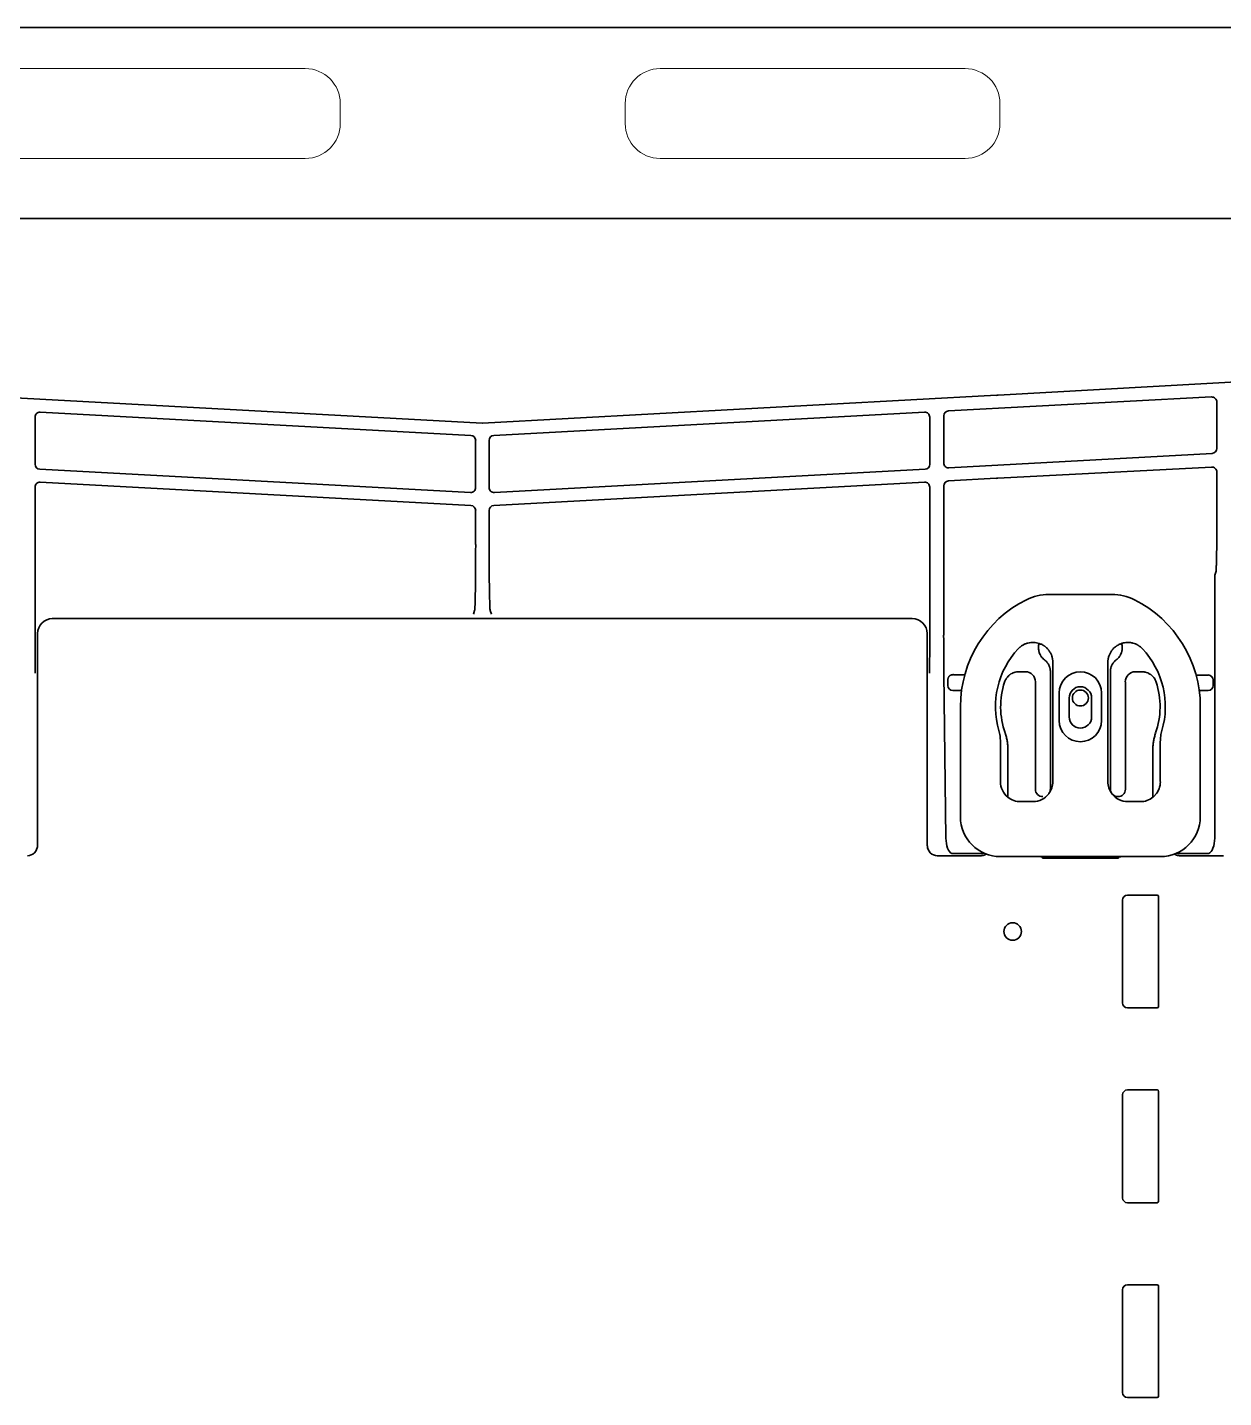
# Model space of a CAD drawing. Extents: x 5997 to 10491, y -672 to 3388.
# Drawn here: x 8712 to 8951.4, y 3055.2 to 3329.5 of the extents above; entities that cross this region are included whole.
import ezdxf

# ---------------------------------------------------------------- set-up
doc = ezdxf.new("R2010")
doc.units = 0
doc.header["$LTSCALE"] = 5
doc.layers.get('0').update_dxf_attribs({"linetype": 'CONTINUOUS', "lineweight": 0})
doc.layers.add('1', color=7, linetype='CONTINUOUS', true_color=0xffffff)

msp = doc.modelspace()

# ---------------------------------------------------------------- linework, layer by layer
for p, q in [((8767.64, 3321.28), (8706.64, 3321.28)), ((8899.64, 3321.28), (8838.64, 3321.28)), ((8774.64, 3310.28), (8774.64, 3314.28)), ((8831.64, 3314.28), (8831.64, 3310.28)), ((8906.64, 3310.28), (8906.64, 3314.28)), ((8706.64, 3303.28), (8767.64, 3303.28)), ((8838.64, 3303.28), (8899.64, 3303.28))]:
    msp.add_line(p, q)
for centre, start, end in [((8767.64, 3314.28), 0, 90), ((8838.64, 3314.28), 90, 180), ((8899.64, 3314.28), 0, 90), ((8767.64, 3310.28), 270, 0), ((8838.64, 3310.28), 180, 270), ((8899.64, 3310.28), 270, 0)]:
    msp.add_arc(centre, 7, start, end)
at = {"layer": '1', "color": 7, "linetype": 'Continuous', "lineweight": 35}
for p, q in [((9230.14, 3329.53), (8376.14, 3329.53)), ((9178.12, 3291.28), (8428.03, 3291.28)), ((9190.67, 3271.74), (8906.29, 3255.89)), ((8700.19, 3255.87), (8803.03, 3250.3)), ((8905.96, 3255.87), (8803.12, 3250.3)), ((8896.31, 3252.76), (8948.97, 3255.54)), ((8950.03, 3254.54), (8950.03, 3245.25)), ((8713.57, 3251.51), (8713.57, 3242.07)), ((8800.78, 3247.84), (8714.62, 3252.51)), ((8805.36, 3247.84), (8891.53, 3252.51)), ((8892.58, 3251.51), (8892.58, 3242.07)), ((8895.37, 3242.33), (8895.37, 3251.76)), ((8801.73, 3237.4), (8801.73, 3246.84)), ((8804.42, 3237.4), (8804.42, 3246.84)), ((8949.08, 3244.25), (8896.42, 3241.33)), ((8714.51, 3241.07), (8800.68, 3236.4)), ((8891.64, 3241.07), (8805.47, 3236.4)), ((8906.21, 3239.27), (8948.97, 3241.52)), ((8950.03, 3240.52), (8950.03, 3230.13)), ((8713.57, 3237.49), (8713.57, 3207.87)), ((8800.78, 3233.82), (8714.62, 3238.49)), ((8805.36, 3233.82), (8891.53, 3238.49)), ((8892.58, 3237.49), (8892.58, 3207.87)), ((8895.37, 3237.74), (8895.37, 3207.87)), ((8896.31, 3238.74), (8905.88, 3239.26)), ((8801.73, 3226), (8801.73, 3232.82)), ((8804.42, 3226), (8804.42, 3232.82)), ((8949.87, 3220.64), (8949.6, 3219.84)), ((8949.6, 3219.84), (8949.6, 3167.22)), ((8916.42, 3216.03), (8929.03, 3216.03)), ((8801.27, 3212.05), (8801.51, 3212.77)), ((8804.88, 3212.05), (8804.64, 3212.77)), ((8889.08, 3211.17), (8716.97, 3211.17)), ((8889.08, 3211.17), (8889.08, 3211.17)), ((8714.07, 3165.78), (8714.07, 3208.17)), ((8892.08, 3165.78), (8892.08, 3208.17)), ((8917.22, 3178.53), (8917.22, 3202.4)), ((8928.22, 3202.4), (8928.22, 3178.53)), ((8895.41, 3200.27), (8895.81, 3167.22)), ((8896.22, 3197.77), (8896.22, 3198.99)), ((8897.31, 3199.95), (8899.6, 3199.95)), ((8899.58, 3199.88), (8899.58, 3199.88)), ((8911.72, 3200.53), (8910.4, 3200.53)), ((8913.72, 3177.03), (8913.72, 3198.53)), ((8916.72, 3200.53), (8916.72, 3177.03)), ((8928.72, 3177.03), (8928.72, 3200.53)), ((8931.72, 3198.53), (8931.72, 3177.03)), ((8935.04, 3200.53), (8933.72, 3200.53)), ((8945.87, 3199.88), (8948.28, 3199.88)), ((8945.87, 3199.88), (8945.87, 3199.88)), ((8948.28, 3199.88), (8948.28, 3199.88)), ((8949.28, 3198.88), (8949.28, 3198.88)), ((8949.28, 3197.77), (8949.28, 3198.88)), ((8898.94, 3196.77), (8897.22, 3196.77)), ((8897.22, 3196.77), (8897.22, 3196.77)), ((8918.47, 3196.28), (8918.47, 3190.78)), ((8926.97, 3190.78), (8926.97, 3196.28)), ((8948.28, 3196.77), (8946.5, 3196.77)), ((8948.28, 3196.77), (8948.28, 3196.77)), ((8949.28, 3197.77), (8949.28, 3197.77)), ((8898.72, 3171.53), (8898.72, 3193.53)), ((8920.47, 3195.28), (8920.47, 3191.48)), ((8924.97, 3191.48), (8924.97, 3195.28)), ((8946.72, 3193.53), (8946.72, 3171.53)), ((8918.47, 3190.78), (8918.46, 3190.78)), ((8906.72, 3186.53), (8906.72, 3178.53)), ((8908.22, 3184.97), (8908.22, 3175.4)), ((8937.22, 3175.4), (8937.22, 3184.97)), ((8938.72, 3178.53), (8938.72, 3186.53)), ((8910.72, 3174.53), (8913.22, 3174.53)), ((8932.22, 3174.53), (8934.72, 3174.53)), ((8713.96, 3165.14), (8713.93, 3165.05)), ((8892.18, 3165.14), (8892.21, 3165.05)), ((8894.1, 3163.71), (8902.78, 3163.71)), ((8897.31, 3164.12), (8902.78, 3164.12)), ((8938.72, 3163.53), (8906.72, 3163.53)), ((8914.74, 3163.53), (8915.22, 3163.33)), ((8915.12, 3163.23), (8915.12, 3163.37)), ((8930.32, 3163.23), (8915.12, 3163.23)), ((8915.22, 3163.33), (8930.22, 3163.33)), ((8930.22, 3163.33), (8930.63, 3163.49)), ((8930.32, 3163.37), (8930.32, 3163.23)), ((8942.66, 3163.71), (8942.91, 3163.71)), ((8942.67, 3164.12), (8948.1, 3164.12)), ((8942.91, 3163.71), (8951.38, 3163.71)), ((8931.17, 3134.23), (8931.17, 3154.83)), ((8932.17, 3155.83), (8938.07, 3155.83)), ((8938.37, 3155.53), (8938.37, 3133.53)), ((8938.07, 3133.23), (8932.17, 3133.23)), ((8932.17, 3116.83), (8938.07, 3116.83)), ((8938.37, 3116.53), (8938.37, 3094.53)), ((8931.17, 3095.23), (8931.17, 3115.83)), ((8938.07, 3094.23), (8932.17, 3094.23)), ((8932.17, 3077.83), (8938.07, 3077.83)), ((8931.17, 3056.23), (8931.17, 3076.83)), ((8938.37, 3077.53), (8938.37, 3055.53)), ((8938.07, 3055.23), (8932.17, 3055.23))]:
    msp.add_line(p, q, dxfattribs=at)
msp.add_circle((8922.72, 3195.28), 1.6, dxfattribs=at)
for centre, radius, start, end in [((8922.72, 3193.53), 24, 116.7655, 180), ((8916.42, 3206.03), 10, 90, 116.7655), ((8929.03, 3206.03), 10, 63.2345, 90), ((8922.72, 3193.53), 24, 0, 63.2345), ((8922.72, 3193.53), 17, 136.9472, 196.2606), ((8922.72, 3193.53), 17, 343.7394, 43.0512), ((8922.72, 3193.53), 15.95, 162.0029, 199.2463), ((8922.72, 3196.28), 4.25, 0, 180), ((8922.72, 3193.53), 15.95, 340.7537, 17.9971), ((8922.72, 3195.28), 2.25, 0, 180), ((8922.72, 3190.78), 4.25, 180, 0), ((8922.72, 3191.48), 2.25, 180, 0), ((8906.72, 3171.53), 8, 180, 270), ((8938.72, 3171.53), 8, 270, 0), ((8932.17, 3154.83), 1, 90, 180), ((8938.07, 3155.53), 0.3, 0, 90), ((8909.17, 3148.53), 1.75, 0, 180), ((8909.17, 3148.53), 1.75, 180, 0), ((8932.17, 3134.23), 1, 180, 270), ((8938.07, 3133.53), 0.3, 270, 0), ((8932.17, 3115.83), 1, 90, 180), ((8938.07, 3116.53), 0.3, 0, 90), ((8932.17, 3095.23), 1, 180, 270), ((8938.07, 3094.53), 0.3, 270, 0), ((8932.17, 3076.83), 1, 90, 180), ((8938.07, 3077.53), 0.3, 0, 90), ((8932.17, 3056.23), 1, 180, 270), ((8938.07, 3055.53), 0.3, 270, 0)]:
    msp.add_arc(centre, radius, start, end, dxfattribs=at)
for centre, major_axis, ratio, start_param, end_param in [((8905.96, 3256.43), (-10.7, -0.58), 0.052331, 1.567956, 1.598621), ((8949.03, 3254.54), (0.829, -0.56), 0.999069, 0.594221, 2.218099), ((8891.58, 3251.5), (-0.312, -0.954), 0.996071, 1.887026, 3.510904), ((8896.37, 3251.76), (-0.947, -0.321), 0.99941, 4.440303, 5.956188), ((8805.42, 3246.84), (0.322, -0.951), 0.996317, 2.869507, 4.385391), ((8949.03, 3245.25), (-0.821, -0.571), 0.999112, 1.017308, 2.533193), ((8896.37, 3242.33), (-0.312, -0.954), 0.996071, 5.028618, 6.652497), ((8891.58, 3242.07), (0.322, -0.951), 0.996317, 6.011099, 7.526984), ((8949.03, 3240.52), (0.829, -0.56), 0.999069, 0.594221, 2.218099), ((8805.42, 3237.4), (-0.312, -0.954), 0.996071, 5.028618, 6.652497), ((8891.58, 3237.48), (-0.312, -0.954), 0.996071, 1.887026, 3.510904), ((8896.37, 3237.74), (-0.947, -0.321), 0.99941, 4.440303, 5.956188), ((8905.88, 3238.69), (-10.7, -0.58), 0.052331, 4.678883, 4.709548), ((8805.42, 3232.82), (0.322, -0.951), 0.996317, 2.869507, 4.385391), ((8804.65, 3226), (0, -13.25), 0.017455, 4.712389, 6.230825), ((8889.08, 3208.16), (-0.95, -2.85), 0.997466, 1.89276, 3.462643), ((8892.35, 3207.87), (0, -13.25), 0.017455, 0.959931, 1.570796), ((8895.6, 3207.87), (0, -13.25), 0.017455, 4.712389, 5.323254), ((8897.31, 3200.05), (-1.9, 0), 0.052408, 1.523874, 1.570796), ((8911.72, 3198.52), (-1.42, -1.42), 0.998783, 2.356803, 3.926382), ((8933.72, 3198.52), (1.42, -1.42), 0.998783, 2.356803, 3.926382), ((8948.27, 3198.88), (-0.713, -0.713), 0.991846, 2.357564, 3.925621), ((8897.22, 3197.78), (0, -1), 0.995902, 4.712389, 6.283185), ((8948.27, 3197.78), (0.713, -0.713), 0.991846, 5.499157, 7.067214), ((8910.72, 3178.53), (2.83, 2.83), 0.999695, 2.356347, 3.251938), ((8915.22, 3177.03), (1.06, 1.06), 0.998783, 2.356803, 3.926991), ((8913.22, 3178.53), (-2.83, 2.83), 0.999695, 3.290549, 3.926839), ((8915.22, 3177.03), (-1.06, 1.06), 0.998783, 3.302332, 3.926382), ((8932.22, 3178.53), (2.83, 2.83), 0.999695, 2.356347, 2.992639), ((8930.22, 3177.03), (1.06, 1.06), 0.998783, 2.356803, 2.980862), ((8930.22, 3177.03), (-1.06, 1.06), 0.998783, 2.356195, 3.926382), ((8934.72, 3178.53), (-2.83, 2.83), 0.999695, 3.197702, 3.926839), ((8910.72, 3178.53), (2.83, 2.83), 0.999695, 3.251938, 3.926839), ((8930.22, 3177.03), (1.06, 1.06), 0.998783, 3.018958, 3.926991), ((8932.22, 3178.53), (2.83, 2.83), 0.999695, 3.006925, 3.926839), ((8934.72, 3178.53), (-2.83, 2.83), 0.999695, 2.356347, 3.031247), ((8894.08, 3165.78), (0.63, -1.9), 0.999999, 4.390425, 4.712405), ((8894.12, 3165.67), (-1.98, -0.31), 0.977026, 6.12307, 7.694216), ((8897.31, 3167.28), (0, -3.21), 0.466805, 4.729842, 6.08457), ((8948.1, 3167.28), (0, -3.21), 0.466805, 0.198616, 1.553343), ((8902.78, 3165.71), (-1.49, -1.34), 0.998167, 1.277273, 1.427042), ((8942.67, 3165.71), (1.49, -1.34), 0.998167, 4.856139, 5.005887)]:
    msp.add_ellipse(centre, major_axis=major_axis, ratio=ratio, start_param=start_param, end_param=end_param, dxfattribs=at)
at = {"layer": '1', "color": 7, "linetype": 'Continuous', "lineweight": 35, "extrusion": (0, 0, -1)}
for centre, major_axis, ratio, start_param, end_param in [((8714.57, 3251.5), (0.312, -0.954), 0.996071, 1.887026, 3.510904), ((8800.73, 3246.84), (-0.322, -0.951), 0.996317, 2.869507, 4.385391), ((8714.57, 3242.07), (-0.322, -0.951), 0.996317, 6.011099, 7.526984), ((8714.57, 3237.48), (0.312, -0.954), 0.996071, 1.887026, 3.510904), ((8800.73, 3237.4), (0.312, -0.954), 0.996071, 5.028618, 6.652497), ((8800.73, 3232.82), (-0.322, -0.951), 0.996317, 2.869507, 4.385391), ((8801.5, 3226), (0, -13.25), 0.017455, 4.712389, 6.230825), ((8717.07, 3208.16), (0.95, -2.85), 0.997466, 1.89276, 3.462643), ((8713.8, 3207.87), (0, -13.25), 0.017455, 0.959931, 1.570796), ((8712.03, 3165.67), (1.98, -0.31), 0.977026, 6.12307, 7.694216), ((8712.07, 3165.78), (-0.63, -1.9), 0.999999, 4.390425, 4.712405)]:
    msp.add_ellipse(centre, major_axis=major_axis, ratio=ratio, start_param=start_param, end_param=end_param, dxfattribs=at)
at = {"layer": '1', "color": 7, "linetype": 'Continuous', "lineweight": 35, "extrusion": (2.95823e-31, -1.17146e-15, -1)}
msp.add_ellipse((8913.22, 3178.53), major_axis=(-2.83, 2.83), ratio=0.999695, start_param=3.006925, end_param=3.926839, dxfattribs=at)
at = {"layer": '1', "color": 7, "linetype": 'Continuous', "lineweight": 35}
for points, knots in [([(8950.03, 3230.13), (8950.03, 3230.06), (8950.03, 3229.99), (8950.03, 3229.84), (8950.03, 3229.62), (8950.02, 3229.4), (8950.02, 3228.97), (8950.02, 3228.39), (8950.02, 3227.83), (8950.02, 3227.41), (8950.02, 3227.27), (8950.02, 3226.99), (8950.01, 3226.86), (8950.01, 3226.45), (8950.01, 3226.19), (8950, 3225.68), (8950, 3225.43), (8950, 3225.07), (8950, 3224.95), (8949.99, 3224.77), (8949.99, 3224.71), (8949.99, 3224.6), (8949.99, 3224.54), (8949.99, 3224.26), (8949.98, 3224.04), (8949.97, 3223.42), (8949.96, 3223.05), (8949.95, 3222.68), (8949.95, 3222.64), (8949.95, 3222.56), (8949.95, 3222.52), (8949.95, 3222.4), (8949.95, 3222.32), (8949.94, 3222.1), (8949.93, 3221.97), (8949.93, 3221.78), (8949.92, 3221.72), (8949.92, 3221.63), (8949.92, 3221.6), (8949.92, 3221.54), (8949.92, 3221.51), (8949.91, 3221.38), (8949.91, 3221.27), (8949.9, 3221.08), (8949.89, 3220.99), (8949.88, 3220.86), (8949.88, 3220.81), (8949.88, 3220.75), (8949.88, 3220.72), (8949.87, 3220.68), (8949.87, 3220.66), (8949.87, 3220.65), (8949.87, 3220.64)], [0, 0, 0, 0, 0.015625, 0.015625, 0.03125, 0.0625, 0.0625, 0.125, 0.1875, 0.1875, 0.21875, 0.21875, 0.25, 0.25, 0.3125, 0.3125, 0.375, 0.375, 0.40625, 0.40625, 0.421875, 0.421875, 0.4375, 0.4375, 0.5, 0.5, 0.625, 0.625, 0.640625, 0.640625, 0.65625, 0.65625, 0.6875, 0.6875, 0.75, 0.75, 0.78125, 0.78125, 0.796875, 0.796875, 0.8125, 0.8125, 0.875, 0.875, 0.9375, 0.9375, 0.96875, 0.96875, 0.984375, 0.992187, 0.992187, 1, 1, 1, 1]), ([(8914.48, 3206.2), (8914.3, 3206.26), (8914.11, 3206.31), (8913.74, 3206.37), (8913.55, 3206.39), (8913.32, 3206.4), (8913.27, 3206.4), (8913.17, 3206.4), (8913.12, 3206.4), (8912.98, 3206.4), (8912.89, 3206.39), (8912.6, 3206.36), (8912.42, 3206.32), (8912.14, 3206.25), (8912.05, 3206.23), (8911.92, 3206.18), (8911.87, 3206.17), (8911.78, 3206.13), (8911.74, 3206.12), (8911.52, 3206.02), (8911.35, 3205.94), (8911.02, 3205.75), (8910.87, 3205.64), (8910.68, 3205.49), (8910.64, 3205.46), (8910.57, 3205.4), (8910.47, 3205.3), (8910.37, 3205.2), (8910.3, 3205.13)], [0, 0, 0, 0, 0.125, 0.125, 0.25, 0.25, 0.28125, 0.28125, 0.3125, 0.3125, 0.375, 0.375, 0.5, 0.5, 0.5625, 0.5625, 0.59375, 0.59375, 0.625, 0.625, 0.75, 0.75, 0.875, 0.875, 0.90625, 0.90625, 0.9375, 1, 1, 1, 1]), ([(8914.48, 3206.2), (8914.43, 3206.05), (8914.4, 3205.91), (8914.37, 3205.72), (8914.37, 3205.68), (8914.36, 3205.6), (8914.35, 3205.56), (8914.35, 3205.45), (8914.34, 3205.37), (8914.34, 3205.14), (8914.36, 3204.99), (8914.39, 3204.76), (8914.41, 3204.69), (8914.43, 3204.58), (8914.44, 3204.54), (8914.46, 3204.47), (8914.48, 3204.43), (8914.53, 3204.25), (8914.59, 3204.11), (8914.69, 3203.9), (8914.75, 3203.8), (8914.81, 3203.7), (8914.85, 3203.64), (8914.88, 3203.61), (8914.99, 3203.45), (8915.08, 3203.33), (8915.3, 3203.11), (8915.41, 3203.01), (8915.53, 3202.92)], [0, 0, 0, 0, 0.125, 0.125, 0.15625, 0.15625, 0.1875, 0.1875, 0.25, 0.25, 0.375, 0.375, 0.4375, 0.4375, 0.46875, 0.46875, 0.5, 0.5, 0.625, 0.625, 0.6875, 0.71875, 0.71875, 0.75, 0.75, 0.875, 0.875, 1, 1, 1, 1]), ([(8917.22, 3202.4), (8917.22, 3202.61), (8917.21, 3202.82), (8917.14, 3203.23), (8917.09, 3203.43), (8917.02, 3203.66), (8917.01, 3203.68), (8917, 3203.73), (8916.99, 3203.76), (8916.96, 3203.83), (8916.94, 3203.88), (8916.88, 3204.02), (8916.84, 3204.12), (8916.7, 3204.4), (8916.59, 3204.57), (8916.44, 3204.79), (8916.4, 3204.83), (8916.36, 3204.89), (8916.34, 3204.91), (8916.31, 3204.95), (8916.22, 3205.05), (8916.13, 3205.15), (8915.91, 3205.37), (8915.76, 3205.51), (8915.55, 3205.66), (8915.5, 3205.69), (8915.42, 3205.75), (8915.37, 3205.78), (8915.24, 3205.86), (8915.15, 3205.91), (8914.87, 3206.05), (8914.68, 3206.13), (8914.48, 3206.2)], [0, 0, 0, 0, 0.125, 0.125, 0.25, 0.25, 0.265625, 0.265625, 0.28125, 0.28125, 0.3125, 0.3125, 0.375, 0.375, 0.5, 0.5, 0.53125, 0.53125, 0.546875, 0.546875, 0.5625, 0.625, 0.625, 0.75, 0.75, 0.78125, 0.78125, 0.8125, 0.8125, 0.875, 0.875, 1, 1, 1, 1]), ([(8930.97, 3206.2), (8930.77, 3206.13), (8930.58, 3206.05), (8930.3, 3205.91), (8930.21, 3205.86), (8930.07, 3205.78), (8930.03, 3205.75), (8929.94, 3205.69), (8929.9, 3205.66), (8929.69, 3205.51), (8929.53, 3205.37), (8929.31, 3205.15), (8929.22, 3205.05), (8929.14, 3204.95), (8929.11, 3204.91), (8929.09, 3204.89), (8929.04, 3204.83), (8929.01, 3204.79), (8928.86, 3204.57), (8928.75, 3204.4), (8928.61, 3204.12), (8928.56, 3204.02), (8928.51, 3203.88), (8928.49, 3203.83), (8928.46, 3203.76), (8928.45, 3203.73), (8928.43, 3203.68), (8928.42, 3203.66), (8928.35, 3203.43), (8928.3, 3203.23), (8928.24, 3202.82), (8928.22, 3202.61), (8928.22, 3202.4)], [0, 0, 0, 0, 0.125, 0.125, 0.1875, 0.1875, 0.21875, 0.21875, 0.25, 0.25, 0.375, 0.375, 0.4375, 0.453125, 0.453125, 0.46875, 0.46875, 0.5, 0.5, 0.625, 0.625, 0.6875, 0.6875, 0.71875, 0.71875, 0.734375, 0.734375, 0.75, 0.75, 0.875, 0.875, 1, 1, 1, 1]), ([(8929.91, 3202.92), (8930.03, 3203.01), (8930.15, 3203.11), (8930.36, 3203.33), (8930.46, 3203.45), (8930.57, 3203.61), (8930.59, 3203.64), (8930.63, 3203.7), (8930.7, 3203.8), (8930.75, 3203.9), (8930.85, 3204.11), (8930.91, 3204.25), (8930.97, 3204.43), (8930.98, 3204.47), (8931, 3204.54), (8931.01, 3204.58), (8931.04, 3204.69), (8931.05, 3204.76), (8931.09, 3204.99), (8931.1, 3205.14), (8931.1, 3205.37), (8931.1, 3205.45), (8931.09, 3205.56), (8931.09, 3205.6), (8931.08, 3205.68), (8931.07, 3205.72), (8931.05, 3205.91), (8931.01, 3206.05), (8930.97, 3206.2)], [0, 0, 0, 0, 0.125, 0.125, 0.25, 0.25, 0.28125, 0.28125, 0.3125, 0.375, 0.375, 0.5, 0.5, 0.53125, 0.53125, 0.5625, 0.5625, 0.625, 0.625, 0.75, 0.75, 0.8125, 0.8125, 0.84375, 0.84375, 0.875, 0.875, 1, 1, 1, 1]), ([(8935.15, 3205.13), (8935.01, 3205.27), (8934.88, 3205.4), (8934.58, 3205.64), (8934.43, 3205.74), (8934.22, 3205.87), (8934.18, 3205.89), (8934.1, 3205.94), (8934.05, 3205.96), (8933.93, 3206.02), (8933.84, 3206.06), (8933.58, 3206.17), (8933.4, 3206.23), (8933.12, 3206.3), (8933.03, 3206.32), (8932.89, 3206.35), (8932.84, 3206.35), (8932.75, 3206.37), (8932.7, 3206.37), (8932.46, 3206.4), (8932.27, 3206.41), (8931.9, 3206.39), (8931.71, 3206.37), (8931.47, 3206.33), (8931.42, 3206.32), (8931.33, 3206.3), (8931.19, 3206.27), (8931.06, 3206.23), (8930.97, 3206.2)], [0, 0, 0, 0, 0.125, 0.125, 0.25, 0.25, 0.28125, 0.28125, 0.3125, 0.3125, 0.375, 0.375, 0.5, 0.5, 0.5625, 0.5625, 0.59375, 0.59375, 0.625, 0.625, 0.75, 0.75, 0.875, 0.875, 0.90625, 0.90625, 0.9375, 1, 1, 1, 1]), ([(8915.53, 3202.92), (8915.63, 3202.85), (8915.71, 3202.77), (8915.88, 3202.62), (8915.96, 3202.53), (8916.07, 3202.4), (8916.12, 3202.33), (8916.17, 3202.26), (8916.21, 3202.21), (8916.22, 3202.19), (8916.3, 3202.07), (8916.36, 3201.97), (8916.46, 3201.76), (8916.51, 3201.66), (8916.56, 3201.49), (8916.58, 3201.44), (8916.61, 3201.36), (8916.61, 3201.33), (8916.63, 3201.27), (8916.64, 3201.24), (8916.67, 3201.1), (8916.71, 3200.88), (8916.72, 3200.64), (8916.72, 3200.53)], [0, 0, 0, 0, 0.125, 0.125, 0.25, 0.25, 0.3125, 0.34375, 0.34375, 0.375, 0.375, 0.5, 0.5, 0.625, 0.625, 0.6875, 0.6875, 0.71875, 0.71875, 0.75, 0.75, 0.875, 1, 1, 1, 1]), ([(8928.72, 3200.53), (8928.72, 3200.64), (8928.73, 3200.76), (8928.76, 3200.99), (8928.78, 3201.1), (8928.81, 3201.27), (8928.83, 3201.32), (8928.85, 3201.41), (8928.86, 3201.43), (8928.88, 3201.49), (8928.89, 3201.52), (8928.94, 3201.65), (8928.98, 3201.76), (8929.09, 3201.97), (8929.14, 3202.06), (8929.24, 3202.21), (8929.27, 3202.26), (8929.32, 3202.33), (8929.34, 3202.35), (8929.37, 3202.4), (8929.39, 3202.42), (8929.49, 3202.53), (8929.64, 3202.7), (8929.82, 3202.85), (8929.91, 3202.92)], [0, 0, 0, 0, 0.125, 0.125, 0.25, 0.25, 0.3125, 0.3125, 0.34375, 0.34375, 0.375, 0.375, 0.5, 0.5, 0.625, 0.625, 0.6875, 0.6875, 0.71875, 0.71875, 0.75, 0.75, 0.875, 1, 1, 1, 1]), ([(8896.22, 3198.99), (8896.22, 3199), (8896.22, 3199.02), (8896.23, 3199.06), (8896.23, 3199.08), (8896.23, 3199.13), (8896.24, 3199.16), (8896.25, 3199.21), (8896.25, 3199.23), (8896.26, 3199.26), (8896.27, 3199.28), (8896.28, 3199.32), (8896.29, 3199.35), (8896.32, 3199.41), (8896.33, 3199.44), (8896.36, 3199.49), (8896.38, 3199.51), (8896.41, 3199.56), (8896.43, 3199.58), (8896.47, 3199.63), (8896.49, 3199.65), (8896.53, 3199.69), (8896.56, 3199.71), (8896.6, 3199.75), (8896.63, 3199.77), (8896.7, 3199.82), (8896.76, 3199.85), (8896.83, 3199.88), (8896.85, 3199.88), (8896.88, 3199.89), (8896.9, 3199.9), (8896.95, 3199.91), (8896.98, 3199.92), (8897.05, 3199.94), (8897.08, 3199.94), (8897.15, 3199.95), (8897.19, 3199.95), (8897.22, 3199.95)], [0, 0, 0, 0, 0.03125, 0.03125, 0.0625, 0.0625, 0.125, 0.125, 0.15625, 0.15625, 0.1875, 0.1875, 0.25, 0.25, 0.3125, 0.3125, 0.375, 0.375, 0.4375, 0.4375, 0.5, 0.5, 0.5625, 0.5625, 0.625, 0.625, 0.75, 0.75, 0.78125, 0.78125, 0.8125, 0.8125, 0.875, 0.875, 0.9375, 0.9375, 1, 1, 1, 1]), ([(8910.4, 3200.53), (8910.25, 3200.53), (8910.09, 3200.51), (8909.78, 3200.46), (8909.63, 3200.43), (8909.44, 3200.37), (8909.4, 3200.35), (8909.33, 3200.33), (8909.22, 3200.28), (8909.11, 3200.24), (8908.91, 3200.13), (8908.77, 3200.05), (8908.61, 3199.93), (8908.58, 3199.91), (8908.52, 3199.86), (8908.49, 3199.83), (8908.4, 3199.76), (8908.34, 3199.7), (8908.17, 3199.54), (8908.07, 3199.42), (8907.96, 3199.26), (8907.94, 3199.23), (8907.89, 3199.16), (8907.87, 3199.13), (8907.81, 3199.03), (8907.77, 3198.96), (8907.66, 3198.75), (8907.6, 3198.6), (8907.55, 3198.45)], [0, 0, 0, 0, 0.125, 0.125, 0.25, 0.25, 0.28125, 0.28125, 0.3125, 0.375, 0.375, 0.5, 0.5, 0.53125, 0.53125, 0.5625, 0.5625, 0.625, 0.625, 0.75, 0.75, 0.78125, 0.78125, 0.8125, 0.8125, 0.875, 0.875, 1, 1, 1, 1]), ([(8937.89, 3198.45), (8937.84, 3198.6), (8937.78, 3198.75), (8937.64, 3199.03), (8937.56, 3199.16), (8937.44, 3199.32), (8937.42, 3199.35), (8937.37, 3199.41), (8937.3, 3199.51), (8937.22, 3199.59), (8937.05, 3199.76), (8936.93, 3199.86), (8936.77, 3199.98), (8936.74, 3200), (8936.68, 3200.04), (8936.64, 3200.06), (8936.54, 3200.12), (8936.47, 3200.16), (8936.26, 3200.27), (8936.12, 3200.33), (8935.93, 3200.39), (8935.9, 3200.4), (8935.82, 3200.42), (8935.78, 3200.43), (8935.67, 3200.46), (8935.59, 3200.48), (8935.36, 3200.51), (8935.2, 3200.53), (8935.04, 3200.53)], [0, 0, 0, 0, 0.125, 0.125, 0.25, 0.25, 0.28125, 0.28125, 0.3125, 0.375, 0.375, 0.5, 0.5, 0.53125, 0.53125, 0.5625, 0.5625, 0.625, 0.625, 0.75, 0.75, 0.78125, 0.78125, 0.8125, 0.8125, 0.875, 0.875, 1, 1, 1, 1]), ([(8907.66, 3188.27), (8907.76, 3188), (8907.84, 3187.73), (8907.98, 3187.19), (8908.09, 3186.65), (8908.16, 3186.09), (8908.21, 3185.54), (8908.22, 3185.26), (8908.22, 3184.97)], [0, 0, 0, 0, 0.25, 0.25, 0.5, 0.75, 0.75, 1, 1, 1, 1]), ([(8937.22, 3184.97), (8937.22, 3185.26), (8937.23, 3185.54), (8937.28, 3186.09), (8937.35, 3186.65), (8937.47, 3187.19), (8937.61, 3187.73), (8937.69, 3188), (8937.78, 3188.27)], [0, 0, 0, 0, 0.25, 0.25, 0.5, 0.75, 0.75, 1, 1, 1, 1]), ([(8937.71, 3175.86), (8937.68, 3175.83), (8937.65, 3175.8), (8937.6, 3175.75), (8937.58, 3175.72), (8937.54, 3175.68), (8937.52, 3175.67), (8937.5, 3175.64), (8937.48, 3175.63), (8937.44, 3175.6), (8937.42, 3175.57), (8937.38, 3175.54), (8937.37, 3175.53), (8937.34, 3175.51), (8937.33, 3175.5), (8937.31, 3175.48), (8937.3, 3175.47), (8937.28, 3175.46), (8937.27, 3175.45), (8937.25, 3175.43), (8937.23, 3175.42), (8937.22, 3175.41), (8937.22, 3175.41), (8937.22, 3175.41), (8937.21, 3175.41), (8937.21, 3175.41)], [0, 0, 0, 0, 0.134778, 0.134778, 0.269557, 0.269557, 0.336946, 0.336946, 0.404335, 0.404335, 0.539113, 0.539113, 0.606503, 0.606503, 0.673892, 0.673892, 0.741281, 0.741281, 0.80867, 0.80867, 0.943449, 0.943449, 0.977143, 0.977143, 1, 1, 1, 1]), ([(8897.02, 3164.13), (8897.06, 3164.12), (8897.11, 3164.12), (8897.21, 3164.12), (8897.26, 3164.12), (8897.31, 3164.12)], [0, 0, 0, 0, 0.5, 0.5, 1, 1, 1, 1]), ([(8902.78, 3164.12), (8902.84, 3164.12), (8902.9, 3164.12), (8903.01, 3164.13), (8903.07, 3164.14), (8903.19, 3164.16), (8903.24, 3164.17), (8903.33, 3164.2), (8903.35, 3164.21), (8903.41, 3164.23), (8903.43, 3164.24), (8903.46, 3164.26)], [0, 0, 0, 0, 0.25, 0.25, 0.5, 0.5, 0.75, 0.75, 0.875, 0.875, 1, 1, 1, 1]), ([(8902.78, 3163.71), (8902.79, 3163.71), (8902.8, 3163.71), (8902.83, 3163.71), (8902.85, 3163.71), (8902.87, 3163.71), (8902.89, 3163.71), (8902.91, 3163.71), (8902.94, 3163.71), (8902.96, 3163.72), (8902.98, 3163.72), (8903, 3163.72), (8903.02, 3163.72), (8903.04, 3163.73), (8903.07, 3163.73), (8903.09, 3163.73), (8903.11, 3163.74), (8903.13, 3163.74), (8903.15, 3163.74), (8903.17, 3163.75), (8903.2, 3163.75), (8903.22, 3163.76), (8903.24, 3163.76), (8903.26, 3163.77), (8903.28, 3163.77), (8903.3, 3163.78), (8903.32, 3163.78), (8903.35, 3163.79), (8903.37, 3163.79), (8903.39, 3163.8), (8903.41, 3163.81), (8903.43, 3163.81), (8903.45, 3163.82), (8903.47, 3163.83), (8903.49, 3163.84), (8903.51, 3163.84), (8903.53, 3163.85), (8903.55, 3163.86), (8903.57, 3163.87), (8903.59, 3163.88), (8903.61, 3163.89), (8903.63, 3163.89), (8903.63, 3163.9)], [0, 0, 0, 0, 0.024913, 0.049823, 0.074731, 0.099637, 0.124542, 0.149446, 0.17435, 0.199254, 0.22416, 0.249067, 0.273976, 0.298889, 0.323805, 0.348725, 0.37365, 0.39858, 0.423516, 0.448458, 0.473408, 0.498365, 0.52333, 0.548304, 0.573288, 0.598282, 0.623286, 0.648301, 0.673328, 0.698368, 0.72342, 0.748486, 0.773565, 0.798659, 0.823768, 0.848893, 0.874034, 0.899192, 0.924367, 0.949559, 0.97477, 1, 1, 1, 1]), ([(8930.63, 3163.49), (8930.63, 3163.5), (8930.64, 3163.5), (8930.67, 3163.5), (8930.68, 3163.5), (8930.7, 3163.51), (8930.71, 3163.51), (8930.74, 3163.51), (8930.75, 3163.51), (8930.78, 3163.51), (8930.79, 3163.51), (8930.82, 3163.51), (8930.83, 3163.51), (8930.85, 3163.52), (8930.86, 3163.52), (8930.87, 3163.52)], [0, 0, 0, 0, 0.25, 0.25, 0.375, 0.375, 0.5, 0.5, 0.625, 0.625, 0.75, 0.75, 0.875, 0.875, 1, 1, 1, 1]), ([(8941.81, 3163.9), (8941.82, 3163.89), (8941.83, 3163.89), (8941.85, 3163.88), (8941.87, 3163.87), (8941.89, 3163.86), (8941.91, 3163.85), (8941.93, 3163.84), (8941.95, 3163.84), (8941.98, 3163.83), (8942, 3163.82), (8942.02, 3163.81), (8942.04, 3163.81), (8942.06, 3163.8), (8942.08, 3163.79), (8942.1, 3163.79), (8942.12, 3163.78), (8942.14, 3163.78), (8942.16, 3163.77), (8942.19, 3163.77), (8942.21, 3163.76), (8942.23, 3163.76), (8942.25, 3163.75), (8942.27, 3163.75), (8942.29, 3163.74), (8942.31, 3163.74), (8942.34, 3163.74), (8942.36, 3163.73), (8942.38, 3163.73), (8942.4, 3163.73), (8942.42, 3163.72), (8942.44, 3163.72), (8942.47, 3163.72), (8942.49, 3163.72), (8942.51, 3163.71), (8942.53, 3163.71), (8942.55, 3163.71), (8942.58, 3163.71), (8942.6, 3163.71), (8942.62, 3163.71), (8942.64, 3163.71), (8942.66, 3163.71), (8942.66, 3163.71)], [0, 0, 0, 0, 0.02523, 0.050441, 0.075634, 0.100809, 0.125967, 0.151108, 0.176232, 0.201342, 0.226436, 0.251516, 0.276581, 0.301633, 0.326673, 0.3517, 0.376715, 0.40172, 0.426713, 0.451697, 0.476671, 0.501637, 0.526594, 0.551543, 0.576486, 0.601422, 0.626352, 0.651276, 0.676196, 0.701112, 0.726025, 0.750934, 0.775841, 0.800747, 0.825651, 0.850555, 0.875459, 0.900363, 0.925269, 0.950177, 0.975087, 1, 1, 1, 1]), ([(8941.98, 3164.26), (8942.04, 3164.23), (8942.09, 3164.21), (8942.2, 3164.18), (8942.26, 3164.16), (8942.34, 3164.14), (8942.37, 3164.14), (8942.43, 3164.13), (8942.46, 3164.13), (8942.55, 3164.12), (8942.61, 3164.12), (8942.67, 3164.12)], [0, 0, 0, 0, 0.25, 0.25, 0.5, 0.5, 0.625, 0.625, 0.75, 0.75, 1, 1, 1, 1]), ([(8948.1, 3164.12), (8948.15, 3164.12), (8948.2, 3164.12), (8948.3, 3164.12), (8948.35, 3164.12), (8948.4, 3164.13)], [0, 0, 0, 0, 0.5, 0.5, 1, 1, 1, 1])]:
    msp.add_open_spline(points, degree=3, knots=knots, dxfattribs=at)
for points in [[(8928.22, 3202.4), (8928.2, 3202.45), (8928.18, 3202.5), (8928.16, 3202.55)], [(8906.4, 3188.77), (8906.46, 3188.58), (8906.55, 3188.22), (8906.65, 3187.66), (8906.71, 3187.1), (8906.72, 3186.72), (8906.72, 3186.53)], [(8938.72, 3186.53), (8938.72, 3186.72), (8938.74, 3187.1), (8938.8, 3187.66), (8938.9, 3188.22), (8938.99, 3188.58), (8939.04, 3188.77)], [(8916.41, 3176.1), (8916.42, 3176.12), (8916.43, 3176.13), (8916.44, 3176.15)], [(8929.04, 3176.1), (8929.03, 3176.12), (8929.02, 3176.13), (8929.01, 3176.15)]]:
    msp.add_open_spline(points, degree=3, dxfattribs=at)

doc.saveas('drawing.dxf')
